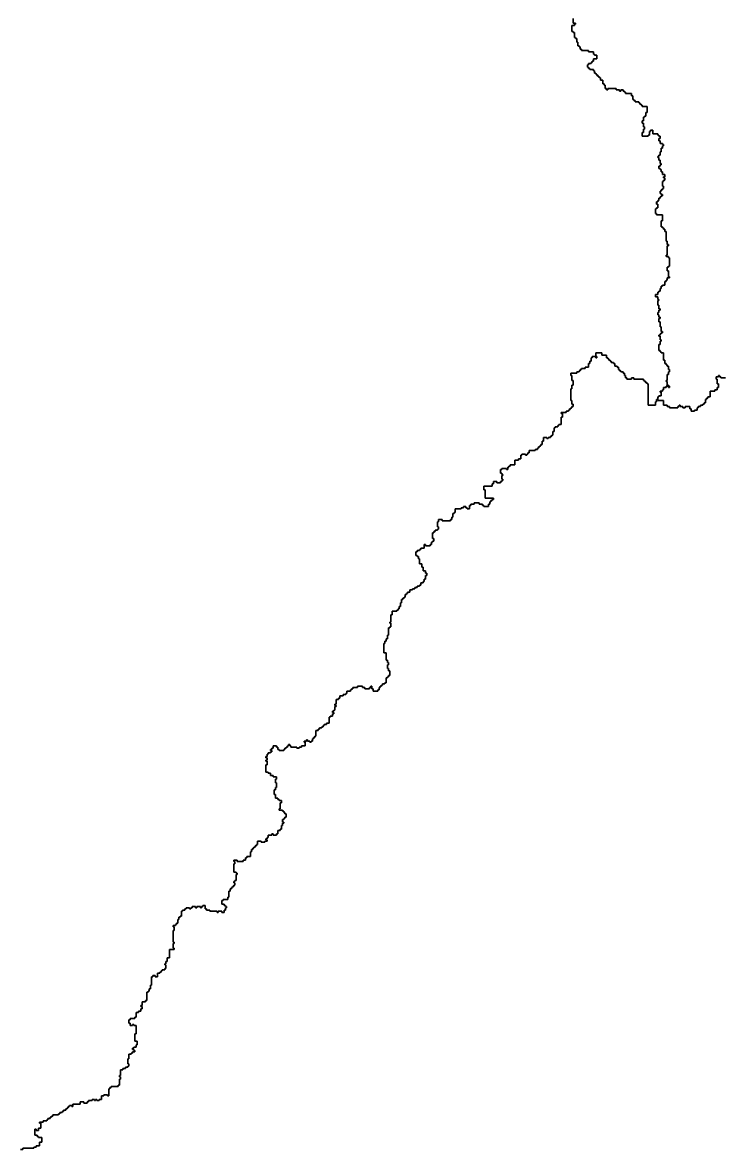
# Model space of a CAD drawing. Header units: inches. Extents: x -98695 to 376223, y 1122520 to 1501782.
# Drawn here: x 121479 to 139686, y 1245444 to 1274641 of the extents above; entities that cross this region are included whole.
import ezdxf

# ---------------------------------------------------------------- set-up
doc = ezdxf.new("R2010")
doc.units = ezdxf.units.IN
doc.header["$MEASUREMENT"] = 0
doc.layers.add('subs1', color=7, linetype='Continuous', true_color=0xc8dcf7)

msp = doc.modelspace()

# ---------------------------------------------------------------- linework, layer by layer
at = {"layer": 'subs1'}
msp.add_lwpolyline([(139690, 1265433), (139566, 1265433), (139566, 1265464), (139535, 1265464), (139535, 1265495), (139504, 1265495), (139504, 1265464), (139443, 1265464), (139443, 1265402), (139474, 1265402), (139474, 1265279), (139504, 1265279), (139504, 1265186), (139474, 1265186), (139474, 1265125), (139412, 1265125), (139412, 1265094), (139289, 1265094), (139289, 1264940), (139227, 1264940), (139227, 1264909), (139196, 1264909), (139196, 1264878), (139165, 1264878), (139165, 1264785), (139134, 1264785), (139134, 1264754), (139103, 1264754), (139103, 1264724), (139042, 1264724), (139042, 1264693), (138980, 1264693), (138980, 1264662), (138949, 1264662), (138949, 1264600), (138888, 1264600), (138888, 1264569), (138795, 1264569), (138795, 1264631), (138764, 1264631), (138764, 1264693), (138641, 1264693), (138641, 1264662), (138579, 1264662), (138579, 1264693), (138517, 1264693), (138517, 1264724), (138487, 1264724), (138487, 1264693), (138456, 1264693), (138456, 1264662), (138240, 1264662), (138240, 1264693), (138178, 1264693), (138178, 1264724), (138085, 1264724), (138085, 1264847), (137931, 1264847), (137931, 1264878), (137931, 1264940), (137962, 1264940), (137962, 1264970), (138024, 1264970), (138024, 1265063), (137993, 1265063), (137993, 1265094), (138055, 1265094), (138055, 1265125), (138085, 1265125), (138085, 1265186), (138147, 1265186), (138147, 1265217), (138209, 1265217), (138209, 1265186), (138240, 1265186), (138240, 1265217), (138209, 1265217), (138209, 1265248), (138178, 1265248), (138178, 1265341), (138147, 1265341), (138147, 1265371), (138178, 1265371), (138178, 1265526), (138209, 1265526), (138209, 1265587), (138240, 1265587), (138240, 1265649), (138209, 1265649), (138209, 1265742), (138178, 1265742), (138178, 1265772), (138147, 1265772), (138147, 1265803), (138116, 1265803), (138116, 1265896), (138085, 1265896), (138085, 1266081), (138024, 1266081), (138024, 1266112), (137993, 1266112), (137993, 1266143), (137962, 1266143), (137962, 1266297), (137993, 1266297), (137993, 1266389), (138024, 1266389), (138024, 1266420), (137993, 1266420), (137993, 1266513), (137962, 1266513), (137962, 1266544), (137993, 1266544), (137993, 1266574), (138024, 1266574), (138024, 1266605), (138055, 1266605), (138055, 1266636), (138024, 1266636), (138024, 1266759), (137993, 1266759), (137993, 1266883), (137962, 1266883), (137962, 1266975), (137993, 1266975), (137993, 1267006), (137962, 1267006), (137962, 1267068), (137931, 1267068), (137931, 1267130), (137962, 1267130), (137962, 1267191), (137993, 1267191), (137993, 1267222), (137962, 1267222), (137962, 1267315), (137931, 1267315), (137931, 1267438), (137962, 1267438), (137962, 1267469), (137931, 1267469), (137931, 1267531), (137870, 1267531), (137870, 1267592), (137931, 1267592), (137931, 1267654), (137962, 1267654), (137962, 1267685), (137993, 1267685), (137993, 1267747), (138024, 1267747), (138024, 1267808), (138055, 1267808), (138055, 1267839), (138116, 1267839), (138116, 1267932), (138147, 1267932), (138147, 1267962), (138178, 1267962), (138178, 1268024), (138240, 1268024), (138240, 1268055), (138209, 1268055), (138209, 1268209), (138178, 1268209), (138178, 1268302), (138209, 1268302), (138209, 1268333), (138240, 1268333), (138240, 1268549), (138209, 1268549), (138209, 1268579), (138147, 1268579), (138147, 1268610), (138178, 1268610), (138178, 1268857), (138209, 1268857), (138209, 1268888), (138178, 1268888), (138178, 1268980), (138147, 1268980), (138147, 1269227), (138116, 1269227), (138116, 1269289), (138085, 1269289), (138085, 1269320), (138055, 1269320), (138055, 1269351), (138024, 1269351), (138024, 1269505), (138055, 1269505), (138055, 1269659), (137900, 1269659), (137900, 1269690), (137870, 1269690), (137870, 1269813), (137900, 1269813), (137900, 1269844), (137931, 1269844), (137931, 1269937), (137900, 1269937), (137900, 1269998), (137931, 1269998), (137931, 1270029), (137962, 1270029), (137962, 1270091), (137993, 1270091), (137993, 1270122), (138024, 1270122), (138024, 1270153), (138055, 1270153), (138055, 1270183), (138024, 1270183), (138024, 1270214), (137993, 1270214), (137993, 1270276), (138024, 1270276), (138024, 1270307), (138055, 1270307), (138055, 1270338), (138085, 1270338), (138085, 1270399), (138055, 1270399), (138055, 1270523), (138085, 1270523), (138085, 1270554), (138116, 1270554), (138116, 1270615), (138085, 1270615), (138085, 1270646), (138116, 1270646), (138116, 1270708), (138055, 1270708), (138055, 1270770), (138024, 1270770), (138024, 1270831), (137993, 1270831), (137993, 1270862), (137962, 1270862), (137962, 1270924), (137993, 1270924), (137993, 1270955), (138024, 1270955), (138024, 1270985), (137993, 1270985), (137993, 1271078), (137962, 1271078), (137962, 1271140), (137931, 1271140), (137931, 1271171), (137962, 1271171), (137962, 1271201), (137993, 1271201), (137993, 1271294), (138024, 1271294), (138024, 1271386), (138055, 1271386), (138055, 1271448), (138085, 1271448), (138085, 1271479), (138055, 1271479), (138055, 1271510), (137993, 1271510), (137993, 1271572), (137962, 1271572), (137962, 1271633), (137993, 1271633), (137993, 1271695), (137962, 1271695), (137962, 1271726), (137931, 1271726), (137931, 1271757), (137808, 1271757), (137808, 1271849), (137746, 1271849), (137746, 1271818), (137715, 1271818), (137715, 1271726), (137684, 1271726), (137684, 1271695), (137530, 1271695), (137530, 1271788), (137561, 1271788), (137561, 1271880), (137592, 1271880), (137592, 1271942), (137561, 1271942), (137561, 1272034), (137530, 1272034), (137530, 1272096), (137561, 1272096), (137561, 1272189), (137592, 1272189), (137592, 1272219), (137623, 1272219), (137623, 1272312), (137654, 1272312), (137654, 1272466), (137530, 1272466), (137530, 1272497), (137499, 1272497), (137499, 1272528), (137469, 1272528), (137469, 1272559), (137438, 1272559), (137438, 1272590), (137345, 1272590), (137345, 1272620), (137314, 1272620), (137314, 1272651), (137283, 1272651), (137283, 1272744), (137253, 1272744), (137253, 1272805), (137098, 1272805), (137098, 1272836), (137068, 1272836), (137068, 1272867), (137037, 1272867), (137037, 1272898), (136975, 1272898), (136975, 1272867), (136944, 1272867), (136944, 1272898), (136852, 1272898), (136852, 1272929), (136636, 1272929), (136636, 1272898), (136605, 1272898), (136605, 1272929), (136574, 1272929), (136574, 1273021), (136543, 1273021), (136543, 1273052), (136512, 1273052), (136512, 1273145), (136451, 1273145), (136451, 1273206), (136420, 1273206), (136420, 1273237), (136389, 1273237), (136389, 1273268), (136358, 1273268), (136358, 1273299), (136327, 1273299), (136327, 1273330), (136296, 1273330), (136296, 1273392), (136266, 1273392), (136266, 1273422), (136173, 1273422), (136173, 1273453), (136142, 1273453), (136142, 1273484), (136111, 1273484), (136111, 1273546), (136142, 1273546), (136142, 1273577), (136204, 1273577), (136204, 1273607), (136235, 1273607), (136235, 1273638), (136266, 1273638), (136266, 1273700), (136358, 1273700), (136358, 1273793), (136296, 1273793), (136296, 1273823), (136266, 1273823), (136266, 1273885), (136142, 1273885), (136142, 1273916), (135957, 1273916), (135957, 1273947), (135926, 1273947), (135926, 1274008), (135895, 1274008), (135895, 1274039), (135865, 1274039), (135865, 1274132), (135834, 1274132), (135834, 1274224), (135803, 1274224), (135803, 1274255), (135772, 1274255), (135772, 1274379), (135741, 1274379), (135741, 1274409), (135710, 1274409), (135710, 1274564), (135772, 1274564), (135772, 1274595), (135803, 1274595), (135803, 1274625), (135741, 1274625), (135741, 1274749)], dxfattribs=at)
for points in [[(135741, 1274749, 0), (135741, 1274625, 0), (135803, 1274625, 0), (135803, 1274595, 0), (135772, 1274595, 0), (135772, 1274564, 0), (135710, 1274564, 0), (135710, 1274409, 0), (135741, 1274409, 0), (135741, 1274379, 0), (135772, 1274379, 0), (135772, 1274255, 0), (135803, 1274255, 0), (135803, 1274224, 0), (135834, 1274224, 0), (135834, 1274132, 0), (135865, 1274132, 0), (135865, 1274039, 0), (135895, 1274039, 0), (135895, 1274008, 0), (135926, 1274008, 0), (135926, 1273947, 0), (135957, 1273947, 0), (135957, 1273916, 0), (136142, 1273916, 0), (136142, 1273885, 0), (136266, 1273885, 0), (136266, 1273823, 0), (136296, 1273823, 0), (136296, 1273793, 0), (136358, 1273793, 0), (136358, 1273700, 0), (136266, 1273700, 0), (136266, 1273638, 0), (136235, 1273638, 0), (136235, 1273607, 0), (136204, 1273607, 0), (136204, 1273577, 0), (136142, 1273577, 0), (136142, 1273546, 0), (136111, 1273546, 0), (136111, 1273484, 0), (136142, 1273484, 0), (136142, 1273453, 0), (136173, 1273453, 0), (136173, 1273422, 0), (136266, 1273422, 0), (136266, 1273392, 0), (136296, 1273392, 0), (136296, 1273330, 0), (136327, 1273330, 0), (136327, 1273299, 0), (136358, 1273299, 0), (136358, 1273268, 0), (136389, 1273268, 0), (136389, 1273237, 0), (136420, 1273237, 0), (136420, 1273206, 0), (136451, 1273206, 0), (136451, 1273145, 0), (136512, 1273145, 0), (136512, 1273052, 0), (136543, 1273052, 0), (136543, 1273021, 0), (136574, 1273021, 0), (136574, 1272929, 0), (136605, 1272929, 0), (136605, 1272898, 0), (136636, 1272898, 0), (136636, 1272929, 0), (136852, 1272929, 0), (136852, 1272898, 0), (136944, 1272898, 0), (136944, 1272867, 0), (136975, 1272867, 0), (136975, 1272898, 0), (137037, 1272898, 0), (137037, 1272867, 0), (137068, 1272867, 0), (137068, 1272836, 0), (137098, 1272836, 0), (137098, 1272805, 0), (137253, 1272805, 0), (137253, 1272744, 0), (137283, 1272744, 0), (137283, 1272651, 0), (137314, 1272651, 0), (137314, 1272620, 0), (137345, 1272620, 0), (137345, 1272590, 0), (137438, 1272590, 0), (137438, 1272559, 0), (137469, 1272559, 0), (137469, 1272528, 0), (137499, 1272528, 0), (137499, 1272497, 0), (137530, 1272497, 0), (137530, 1272466, 0), (137654, 1272466, 0), (137654, 1272312, 0), (137623, 1272312, 0), (137623, 1272219, 0), (137592, 1272219, 0), (137592, 1272189, 0), (137561, 1272189, 0), (137561, 1272096, 0), (137530, 1272096, 0), (137530, 1272034, 0), (137561, 1272034, 0), (137561, 1271942, 0), (137592, 1271942, 0), (137592, 1271880, 0), (137561, 1271880, 0), (137561, 1271788, 0), (137530, 1271788, 0), (137530, 1271695, 0), (137684, 1271695, 0), (137684, 1271726, 0), (137715, 1271726, 0), (137715, 1271818, 0), (137746, 1271818, 0), (137746, 1271849, 0), (137808, 1271849, 0), (137808, 1271757, 0), (137931, 1271757, 0), (137931, 1271726, 0), (137962, 1271726, 0), (137962, 1271695, 0), (137993, 1271695, 0), (137993, 1271633, 0), (137962, 1271633, 0), (137962, 1271572, 0), (137993, 1271572, 0), (137993, 1271510, 0), (138055, 1271510, 0), (138055, 1271479, 0), (138085, 1271479, 0), (138085, 1271448, 0), (138055, 1271448, 0), (138055, 1271386, 0), (138024, 1271386, 0), (138024, 1271294, 0), (137993, 1271294, 0), (137993, 1271201, 0), (137962, 1271201, 0), (137962, 1271171, 0), (137931, 1271171, 0), (137931, 1271140, 0), (137962, 1271140, 0), (137962, 1271078, 0), (137993, 1271078, 0), (137993, 1270985, 0), (138024, 1270985, 0), (138024, 1270955, 0), (137993, 1270955, 0), (137993, 1270924, 0), (137962, 1270924, 0), (137962, 1270862, 0), (137993, 1270862, 0), (137993, 1270831, 0), (138024, 1270831, 0), (138024, 1270770, 0), (138055, 1270770, 0), (138055, 1270708, 0), (138116, 1270708, 0), (138116, 1270646, 0), (138085, 1270646, 0), (138085, 1270615, 0), (138116, 1270615, 0), (138116, 1270554, 0), (138085, 1270554, 0), (138085, 1270523, 0), (138055, 1270523, 0), (138055, 1270399, 0), (138085, 1270399, 0), (138085, 1270338, 0), (138055, 1270338, 0), (138055, 1270307, 0), (138024, 1270307, 0), (138024, 1270276, 0), (137993, 1270276, 0), (137993, 1270214, 0), (138024, 1270214, 0), (138024, 1270183, 0), (138055, 1270183, 0), (138055, 1270153, 0), (138024, 1270153, 0), (138024, 1270122, 0), (137993, 1270122, 0), (137993, 1270091, 0), (137962, 1270091, 0), (137962, 1270029, 0), (137931, 1270029, 0), (137931, 1269998, 0), (137900, 1269998, 0), (137900, 1269937, 0), (137931, 1269937, 0), (137931, 1269844, 0), (137900, 1269844, 0), (137900, 1269813, 0), (137870, 1269813, 0), (137870, 1269690, 0), (137900, 1269690, 0), (137900, 1269659, 0), (138055, 1269659, 0), (138055, 1269505, 0), (138024, 1269505, 0), (138024, 1269351, 0), (138055, 1269351, 0), (138055, 1269320, 0), (138085, 1269320, 0), (138085, 1269289, 0), (138116, 1269289, 0), (138116, 1269227, 0), (138147, 1269227, 0), (138147, 1268980, 0), (138178, 1268980, 0), (138178, 1268888, 0), (138209, 1268888, 0), (138209, 1268857, 0), (138178, 1268857, 0), (138178, 1268610, 0), (138147, 1268610, 0), (138147, 1268579, 0), (138209, 1268579, 0), (138209, 1268549, 0), (138240, 1268549, 0), (138240, 1268333, 0), (138209, 1268333, 0), (138209, 1268302, 0), (138178, 1268302, 0), (138178, 1268209, 0), (138209, 1268209, 0), (138209, 1268055, 0), (138240, 1268055, 0), (138240, 1268024, 0), (138178, 1268024, 0), (138178, 1267962, 0), (138147, 1267962, 0), (138147, 1267932, 0), (138116, 1267932, 0), (138116, 1267839, 0), (138055, 1267839, 0), (138055, 1267808, 0), (138024, 1267808, 0), (138024, 1267747, 0), (137993, 1267747, 0), (137993, 1267685, 0), (137962, 1267685, 0), (137962, 1267654, 0), (137931, 1267654, 0), (137931, 1267592, 0), (137870, 1267592, 0), (137870, 1267531, 0), (137931, 1267531, 0), (137931, 1267469, 0), (137962, 1267469, 0), (137962, 1267438, 0), (137931, 1267438, 0), (137931, 1267315, 0), (137962, 1267315, 0), (137962, 1267222, 0), (137993, 1267222, 0), (137993, 1267191, 0), (137962, 1267191, 0), (137962, 1267130, 0), (137931, 1267130, 0), (137931, 1267068, 0), (137962, 1267068, 0), (137962, 1267006, 0), (137993, 1267006, 0), (137993, 1266975, 0), (137962, 1266975, 0), (137962, 1266883, 0), (137993, 1266883, 0), (137993, 1266759, 0), (138024, 1266759, 0), (138024, 1266636, 0), (138055, 1266636, 0), (138055, 1266605, 0), (138024, 1266605, 0), (138024, 1266574, 0), (137993, 1266574, 0), (137993, 1266544, 0), (137962, 1266544, 0), (137962, 1266513, 0), (137993, 1266513, 0), (137993, 1266420, 0), (138024, 1266420, 0), (138024, 1266389, 0), (137993, 1266389, 0), (137993, 1266297, 0), (137962, 1266297, 0), (137962, 1266143, 0), (137993, 1266143, 0), (137993, 1266112, 0), (138024, 1266112, 0), (138024, 1266081, 0), (138085, 1266081, 0), (138085, 1265896, 0), (138116, 1265896, 0), (138116, 1265803, 0), (138147, 1265803, 0), (138147, 1265772, 0), (138178, 1265772, 0), (138178, 1265742, 0), (138209, 1265742, 0), (138209, 1265649, 0), (138240, 1265649, 0), (138240, 1265587, 0), (138209, 1265587, 0), (138209, 1265526, 0), (138178, 1265526, 0), (138178, 1265371, 0), (138147, 1265371, 0), (138147, 1265341, 0), (138178, 1265341, 0), (138178, 1265248, 0), (138209, 1265248, 0), (138209, 1265217, 0), (138147, 1265217, 0), (138147, 1265186, 0), (138085, 1265186, 0), (138085, 1265125, 0), (138055, 1265125, 0), (138055, 1265094, 0), (137993, 1265094, 0), (137993, 1265063, 0), (138024, 1265063, 0), (138024, 1264970, 0), (137962, 1264970, 0), (137962, 1264940, 0), (137931, 1264940, 0), (137931, 1264878, 0), (137900, 1264878, 0), (137900, 1264816, 0), (137870, 1264816, 0), (137870, 1264724, 0), (137684, 1264724, 0), (137684, 1265279, 0), (137654, 1265279, 0), (137654, 1265310, 0), (137623, 1265310, 0), (137623, 1265341, 0), (137592, 1265341, 0), (137592, 1265371, 0), (137561, 1265371, 0), (137561, 1265402, 0), (137314, 1265402, 0), (137314, 1265433, 0), (137253, 1265433, 0), (137253, 1265402, 0), (137129, 1265402, 0), (137129, 1265433, 0), (137098, 1265433, 0), (137098, 1265495, 0), (137068, 1265495, 0), (137068, 1265556, 0), (137037, 1265556, 0), (137037, 1265587, 0), (136975, 1265587, 0), (136975, 1265618, 0), (136944, 1265618, 0), (136944, 1265649, 0), (136913, 1265649, 0), (136913, 1265711, 0), (136882, 1265711, 0), (136882, 1265742, 0), (136821, 1265742, 0), (136821, 1265803, 0), (136790, 1265803, 0), (136790, 1265834, 0), (136728, 1265834, 0), (136728, 1265865, 0), (136697, 1265865, 0), (136697, 1265896, 0), (136667, 1265896, 0), (136667, 1265927, 0), (136636, 1265927, 0), (136636, 1265957, 0), (136605, 1265957, 0), (136605, 1266019, 0), (136481, 1266019, 0), (136481, 1266081, 0), (136327, 1266081, 0), (136327, 1265988, 0), (136235, 1265988, 0), (136235, 1265957, 0), (136204, 1265957, 0), (136204, 1265865, 0), (136173, 1265865, 0), (136173, 1265803, 0), (136142, 1265803, 0), (136142, 1265711, 0), (136050, 1265711, 0), (136050, 1265680, 0), (135957, 1265680, 0), (135957, 1265649, 0), (135926, 1265649, 0), (135926, 1265618, 0), (135895, 1265618, 0), (135895, 1265587, 0), (135834, 1265587, 0), (135834, 1265556, 0), (135679, 1265556, 0), (135679, 1265495, 0), (135710, 1265495, 0), (135710, 1265371, 0), (135741, 1265371, 0), (135741, 1265248, 0), (135710, 1265248, 0), (135710, 1265155, 0), (135679, 1265155, 0), (135679, 1264847, 0), (135710, 1264847, 0), (135710, 1264754, 0), (135741, 1264754, 0), (135741, 1264693, 0), (135710, 1264693, 0), (135710, 1264662, 0), (135679, 1264662, 0), (135679, 1264631, 0), (135649, 1264631, 0), (135649, 1264600, 0), (135618, 1264600, 0), (135618, 1264569, 0), (135556, 1264569, 0), (135556, 1264538, 0), (135433, 1264538, 0), (135433, 1264508, 0), (135464, 1264508, 0), (135464, 1264415, 0), (135433, 1264415, 0), (135433, 1264230, 0), (135371, 1264230, 0), (135371, 1264199, 0), (135340, 1264199, 0), (135340, 1264168, 0), (135278, 1264168, 0), (135278, 1264137, 0), (135248, 1264137, 0), (135248, 1264045, 0), (135217, 1264045, 0), (135217, 1263952, 0), (135186, 1263952, 0), (135186, 1263922, 0), (135155, 1263922, 0), (135155, 1263891, 0), (135093, 1263891, 0), (135093, 1263860, 0), (135063, 1263860, 0), (135063, 1263891, 0), (134970, 1263891, 0), (134970, 1263798, 0), (134939, 1263798, 0), (134939, 1263706, 0), (134908, 1263706, 0), (134908, 1263675, 0), (134877, 1263675, 0), (134877, 1263644, 0), (134847, 1263644, 0), (134847, 1263613, 0), (134816, 1263613, 0), (134816, 1263582, 0), (134754, 1263582, 0), (134754, 1263551, 0), (134600, 1263551, 0), (134600, 1263490, 0), (134569, 1263490, 0), (134569, 1263459, 0), (134538, 1263459, 0), (134538, 1263428, 0), (134507, 1263428, 0), (134507, 1263459, 0), (134415, 1263459, 0), (134415, 1263428, 0), (134384, 1263428, 0), (134384, 1263335, 0), (134322, 1263335, 0), (134322, 1263305, 0), (134230, 1263305, 0), (134230, 1263181, 0), (134106, 1263181, 0), (134106, 1263150, 0), (134075, 1263150, 0), (134075, 1263120, 0), (134045, 1263120, 0), (134045, 1263058, 0), (134014, 1263058, 0), (134014, 1263089, 0), (133890, 1263089, 0), (133890, 1263058, 0), (133859, 1263058, 0), (133859, 1262965, 0), (133890, 1262965, 0), (133890, 1262934, 0), (133921, 1262934, 0), (133921, 1262904, 0), (133890, 1262904, 0), (133890, 1262811, 0), (133921, 1262811, 0), (133921, 1262780, 0), (133890, 1262780, 0), (133890, 1262749, 0), (133859, 1262749, 0), (133859, 1262719, 0), (133767, 1262719, 0), (133767, 1262749, 0), (133674, 1262749, 0), (133674, 1262688, 0), (133644, 1262688, 0), (133644, 1262626, 0), (133428, 1262626, 0), (133428, 1262533, 0), (133458, 1262533, 0), (133458, 1262318, 0), (133674, 1262318, 0), (133674, 1262287, 0), (133644, 1262287, 0), (133644, 1262256, 0), (133613, 1262256, 0), (133613, 1262225, 0), (133582, 1262225, 0), (133582, 1262163, 0), (133551, 1262163, 0), (133551, 1262102, 0), (133428, 1262102, 0), (133428, 1262132, 0), (133397, 1262132, 0), (133397, 1262163, 0), (133304, 1262163, 0), (133304, 1262194, 0), (133181, 1262194, 0), (133181, 1262163, 0), (133088, 1262163, 0), (133088, 1262132, 0), (133057, 1262132, 0), (133057, 1262040, 0), (132996, 1262040, 0), (132996, 1262071, 0), (132965, 1262071, 0), (132965, 1262102, 0), (132903, 1262102, 0), (132903, 1262071, 0), (132842, 1262071, 0), (132842, 1262040, 0), (132687, 1262040, 0), (132687, 1261947, 0), (132656, 1261947, 0), (132656, 1261917, 0), (132626, 1261917, 0), (132626, 1261824, 0), (132595, 1261824, 0), (132595, 1261762, 0), (132564, 1261762, 0), (132564, 1261731, 0), (132348, 1261731, 0), (132348, 1261762, 0), (132255, 1261762, 0), (132255, 1261701, 0), (132225, 1261701, 0), (132225, 1261577, 0), (132255, 1261577, 0), (132255, 1261516, 0), (132225, 1261516, 0), (132225, 1261485, 0), (132163, 1261485, 0), (132163, 1261454, 0), (132132, 1261454, 0), (132132, 1261423, 0), (132101, 1261423, 0), (132101, 1261269, 0), (132132, 1261269, 0), (132132, 1261207, 0), (132101, 1261207, 0), (132101, 1261176, 0), (132070, 1261176, 0), (132070, 1261114, 0), (132040, 1261114, 0), (132040, 1261084, 0), (131916, 1261084, 0), (131916, 1261114, 0), (131885, 1261114, 0), (131885, 1261022, 0), (131793, 1261022, 0), (131793, 1260991, 0), (131762, 1260991, 0), (131762, 1260960, 0), (131700, 1260960, 0), (131700, 1260929, 0), (131669, 1260929, 0), (131669, 1260837, 0), (131700, 1260837, 0), (131700, 1260806, 0), (131731, 1260806, 0), (131731, 1260744, 0), (131762, 1260744, 0), (131762, 1260621, 0), (131824, 1260621, 0), (131824, 1260528, 0), (131854, 1260528, 0), (131854, 1260436, 0), (131916, 1260436, 0), (131916, 1260374, 0), (131947, 1260374, 0), (131947, 1260312, 0), (131916, 1260312, 0), (131916, 1260220, 0), (131885, 1260220, 0), (131885, 1260158, 0), (131854, 1260158, 0), (131854, 1260127, 0), (131793, 1260127, 0), (131793, 1260066, 0), (131762, 1260066, 0), (131762, 1260035, 0), (131700, 1260035, 0), (131700, 1260004, 0), (131639, 1260004, 0), (131639, 1259973, 0), (131577, 1259973, 0), (131577, 1259942, 0), (131515, 1259942, 0), (131515, 1259881, 0), (131453, 1259881, 0), (131453, 1259850, 0), (131423, 1259850, 0), (131423, 1259819, 0), (131392, 1259819, 0), (131392, 1259757, 0), (131361, 1259757, 0), (131361, 1259726, 0), (131330, 1259726, 0), (131330, 1259696, 0), (131299, 1259696, 0), (131299, 1259603, 0), (131268, 1259603, 0), (131268, 1259510, 0), (131237, 1259510, 0), (131237, 1259449, 0), (131207, 1259449, 0), (131207, 1259418, 0), (131176, 1259418, 0), (131176, 1259387, 0), (131052, 1259387, 0), (131052, 1259295, 0), (131022, 1259295, 0), (131022, 1259109, 0), (130991, 1259109, 0), (130991, 1259079, 0), (131022, 1259079, 0), (131022, 1258986, 0), (130991, 1258986, 0), (130991, 1258955, 0), (130960, 1258955, 0), (130960, 1258770, 0), (130929, 1258770, 0), (130929, 1258678, 0), (130898, 1258678, 0), (130898, 1258616, 0), (130867, 1258616, 0), (130867, 1258554, 0), (130836, 1258554, 0), (130836, 1258307, 0), (130898, 1258307, 0), (130898, 1258122, 0), (130929, 1258122, 0), (130929, 1258061, 0), (130960, 1258061, 0), (130960, 1257999, 0), (130929, 1257999, 0), (130929, 1257906, 0), (130960, 1257906, 0), (130960, 1257845, 0), (130991, 1257845, 0), (130991, 1257721, 0), (130960, 1257721, 0), (130960, 1257690, 0), (130929, 1257690, 0), (130929, 1257660, 0), (130898, 1257660, 0), (130898, 1257536, 0), (130867, 1257536, 0), (130867, 1257505, 0), (130806, 1257505, 0), (130806, 1257475, 0), (130775, 1257475, 0), (130775, 1257444, 0), (130744, 1257444, 0), (130744, 1257413, 0), (130713, 1257413, 0), (130713, 1257351, 0), (130682, 1257351, 0), (130682, 1257320, 0), (130559, 1257320, 0), (130559, 1257382, 0), (130528, 1257382, 0), (130528, 1257444, 0), (130497, 1257444, 0), (130497, 1257413, 0), (130466, 1257413, 0), (130466, 1257382, 0), (130343, 1257382, 0), (130343, 1257413, 0), (130281, 1257413, 0), (130281, 1257444, 0), (130158, 1257444, 0), (130158, 1257413, 0), (130034, 1257413, 0), (130034, 1257382, 0), (130004, 1257382, 0), (130004, 1257351, 0), (129973, 1257351, 0), (129973, 1257320, 0), (129880, 1257320, 0), (129880, 1257259, 0), (129849, 1257259, 0), (129849, 1257228, 0), (129788, 1257228, 0), (129788, 1257197, 0), (129695, 1257197, 0), (129695, 1257135, 0), (129664, 1257135, 0), (129664, 1257104, 0), (129603, 1257104, 0), (129603, 1256981, 0), (129572, 1256981, 0), (129572, 1256950, 0), (129603, 1256950, 0), (129603, 1256919, 0), (129572, 1256919, 0), (129572, 1256827, 0), (129541, 1256827, 0), (129541, 1256796, 0), (129510, 1256796, 0), (129510, 1256765, 0), (129541, 1256765, 0), (129541, 1256734, 0), (129510, 1256734, 0), (129510, 1256673, 0), (129448, 1256673, 0), (129448, 1256642, 0), (129418, 1256642, 0), (129418, 1256487, 0), (129356, 1256487, 0), (129356, 1256457, 0), (129294, 1256457, 0), (129294, 1256426, 0), (129263, 1256426, 0), (129263, 1256395, 0), (129232, 1256395, 0), (129232, 1256364, 0), (129171, 1256364, 0), (129171, 1256333, 0), (129140, 1256333, 0), (129140, 1256302, 0), (129078, 1256302, 0), (129078, 1256148, 0), (129047, 1256148, 0), (129047, 1256117, 0), (129017, 1256117, 0), (129017, 1256086, 0), (128986, 1256086, 0), (128986, 1256025, 0), (128955, 1256025, 0), (128955, 1255994, 0), (128924, 1255994, 0), (128924, 1256025, 0), (128862, 1256025, 0), (128862, 1256056, 0), (128831, 1256056, 0), (128831, 1256025, 0), (128770, 1256025, 0), (128770, 1255994, 0), (128801, 1255994, 0), (128801, 1255901, 0), (128708, 1255901, 0), (128708, 1255871, 0), (128646, 1255871, 0), (128646, 1255840, 0), (128585, 1255840, 0), (128585, 1255871, 0), (128430, 1255871, 0), (128430, 1255901, 0), (128400, 1255901, 0), (128400, 1255932, 0), (128369, 1255932, 0), (128369, 1255901, 0), (128338, 1255901, 0), (128338, 1255871, 0), (128307, 1255871, 0), (128307, 1255840, 0), (128276, 1255840, 0), (128276, 1255809, 0), (128245, 1255809, 0), (128245, 1255778, 0), (128122, 1255778, 0), (128122, 1255809, 0), (128091, 1255809, 0), (128091, 1255871, 0), (128060, 1255871, 0), (128060, 1255901, 0), (127968, 1255901, 0), (127968, 1255840, 0), (127937, 1255840, 0), (127937, 1255809, 0), (127906, 1255809, 0), (127906, 1255778, 0), (127937, 1255778, 0), (127937, 1255747, 0), (127906, 1255747, 0), (127906, 1255716, 0), (127844, 1255716, 0), (127844, 1255685, 0), (127813, 1255685, 0), (127813, 1255624, 0), (127783, 1255624, 0), (127783, 1255593, 0), (127813, 1255593, 0), (127813, 1255531, 0), (127783, 1255531, 0), (127783, 1255500, 0), (127813, 1255500, 0), (127813, 1255408, 0), (127783, 1255408, 0), (127783, 1255223, 0), (127844, 1255223, 0), (127844, 1255192, 0), (127906, 1255192, 0), (127906, 1255130, 0), (127968, 1255130, 0), (127968, 1255099, 0), (128060, 1255099, 0), (128060, 1255038, 0), (128029, 1255038, 0), (128029, 1254945, 0), (128060, 1254945, 0), (128060, 1254822, 0), (128029, 1254822, 0), (128029, 1254760, 0), (127999, 1254760, 0), (127999, 1254637, 0), (128029, 1254637, 0), (128029, 1254544, 0), (128091, 1254544, 0), (128091, 1254513, 0), (128122, 1254513, 0), (128122, 1254482, 0), (128184, 1254482, 0), (128184, 1254421, 0), (128153, 1254421, 0), (128153, 1254266, 0), (128122, 1254266, 0), (128122, 1254236, 0), (128215, 1254236, 0), (128215, 1254205, 0), (128245, 1254205, 0), (128245, 1254174, 0), (128276, 1254174, 0), (128276, 1254143, 0), (128307, 1254143, 0), (128307, 1254051, 0), (128276, 1254051, 0), (128276, 1254020, 0), (128245, 1254020, 0), (128245, 1253989, 0), (128215, 1253989, 0), (128215, 1253927, 0), (128245, 1253927, 0), (128245, 1253896, 0), (128215, 1253896, 0), (128215, 1253835, 0), (128184, 1253835, 0), (128184, 1253742, 0), (128153, 1253742, 0), (128153, 1253711, 0), (128091, 1253711, 0), (128091, 1253619, 0), (128060, 1253619, 0), (128060, 1253588, 0), (127968, 1253588, 0), (127968, 1253619, 0), (127937, 1253619, 0), (127937, 1253588, 0), (127844, 1253588, 0), (127844, 1253526, 0), (127813, 1253526, 0), (127813, 1253495, 0), (127783, 1253495, 0), (127783, 1253464, 0), (127813, 1253464, 0), (127813, 1253434, 0), (127752, 1253434, 0), (127752, 1253403, 0), (127659, 1253403, 0), (127659, 1253434, 0), (127567, 1253434, 0), (127567, 1253341, 0), (127536, 1253341, 0), (127536, 1253310, 0), (127505, 1253310, 0), (127505, 1253279, 0), (127474, 1253279, 0), (127474, 1253249, 0), (127443, 1253249, 0), (127443, 1253218, 0), (127412, 1253218, 0), (127412, 1253156, 0), (127382, 1253156, 0), (127382, 1253033, 0), (127289, 1253033, 0), (127289, 1253002, 0), (127258, 1253002, 0), (127258, 1252940, 0), (127197, 1252940, 0), (127197, 1252909, 0), (127042, 1252909, 0), (127042, 1252940, 0), (126950, 1252940, 0), (126950, 1252909, 0), (126981, 1252909, 0), (126981, 1252848, 0), (126950, 1252848, 0), (126950, 1252632, 0), (127011, 1252632, 0), (127011, 1252601, 0), (127042, 1252601, 0), (127042, 1252570, 0), (127011, 1252570, 0), (127011, 1252416, 0), (126981, 1252416, 0), (126981, 1252385, 0), (126950, 1252385, 0), (126950, 1252354, 0), (126981, 1252354, 0), (126981, 1252292, 0), (126950, 1252292, 0), (126950, 1252261, 0), (126919, 1252261, 0), (126919, 1252231, 0), (126888, 1252231, 0), (126888, 1252200, 0), (126857, 1252200, 0), (126857, 1252138, 0), (126826, 1252138, 0), (126826, 1251984, 0), (126796, 1251984, 0), (126796, 1251922, 0), (126672, 1251922, 0), (126672, 1251891, 0), (126641, 1251891, 0), (126641, 1251799, 0), (126703, 1251799, 0), (126703, 1251768, 0), (126734, 1251768, 0), (126734, 1251737, 0), (126765, 1251737, 0), (126765, 1251706, 0), (126734, 1251706, 0), (126734, 1251645, 0), (126703, 1251645, 0), (126703, 1251583, 0), (126641, 1251583, 0), (126641, 1251614, 0), (126549, 1251614, 0), (126549, 1251583, 0), (126518, 1251583, 0), (126518, 1251614, 0), (126333, 1251614, 0), (126333, 1251645, 0), (126240, 1251645, 0), (126240, 1251675, 0), (126209, 1251675, 0), (126209, 1251768, 0), (126148, 1251768, 0), (126148, 1251737, 0), (126117, 1251737, 0), (126117, 1251706, 0), (126086, 1251706, 0), (126086, 1251737, 0), (125994, 1251737, 0), (125994, 1251706, 0), (125963, 1251706, 0), (125963, 1251737, 0), (125870, 1251737, 0), (125870, 1251706, 0), (125839, 1251706, 0), (125839, 1251675, 0), (125808, 1251675, 0), (125808, 1251706, 0), (125716, 1251706, 0), (125716, 1251675, 0), (125685, 1251675, 0), (125685, 1251645, 0), (125623, 1251645, 0), (125623, 1251614, 0), (125593, 1251614, 0), (125593, 1251490, 0), (125562, 1251490, 0), (125562, 1251459, 0), (125531, 1251459, 0), (125531, 1251398, 0), (125500, 1251398, 0), (125500, 1251305, 0), (125469, 1251305, 0), (125469, 1251274, 0), (125438, 1251274, 0), (125438, 1251244, 0), (125377, 1251244, 0), (125377, 1251213, 0), (125407, 1251213, 0), (125407, 1251120, 0), (125377, 1251120, 0), (125377, 1250812, 0), (125407, 1250812, 0), (125407, 1250781, 0), (125377, 1250781, 0), (125377, 1250657, 0), (125407, 1250657, 0), (125407, 1250627, 0), (125284, 1250627, 0), (125284, 1250411, 0), (125222, 1250411, 0), (125222, 1250318, 0), (125192, 1250318, 0), (125192, 1250256, 0), (125161, 1250256, 0), (125161, 1250226, 0), (125192, 1250226, 0), (125192, 1250133, 0), (125161, 1250133, 0), (125161, 1250102, 0), (125099, 1250102, 0), (125099, 1250071, 0), (125068, 1250071, 0), (125068, 1250040, 0), (125037, 1250040, 0), (125037, 1250010, 0), (124976, 1250010, 0), (124976, 1249917, 0), (124914, 1249917, 0), (124914, 1249948, 0), (124852, 1249948, 0), (124852, 1249917, 0), (124821, 1249917, 0), (124821, 1249701, 0), (124791, 1249701, 0), (124791, 1249609, 0), (124760, 1249609, 0), (124760, 1249547, 0), (124729, 1249547, 0), (124729, 1249516, 0), (124698, 1249516, 0), (124698, 1249300, 0), (124667, 1249300, 0), (124667, 1249269, 0), (124575, 1249269, 0), (124575, 1249177, 0), (124544, 1249177, 0), (124544, 1249146, 0), (124575, 1249146, 0), (124575, 1249084, 0), (124544, 1249084, 0), (124544, 1249023, 0), (124482, 1249023, 0), (124482, 1248992, 0), (124420, 1248992, 0), (124420, 1248868, 0), (124390, 1248868, 0), (124390, 1248837, 0), (124266, 1248837, 0), (124266, 1248807, 0), (124235, 1248807, 0), (124235, 1248714, 0), (124266, 1248714, 0), (124266, 1248652, 0), (124328, 1248652, 0), (124328, 1248683, 0), (124359, 1248683, 0), (124359, 1248652, 0), (124420, 1248652, 0), (124420, 1248436, 0), (124390, 1248436, 0), (124390, 1248251, 0), (124451, 1248251, 0), (124451, 1248159, 0), (124420, 1248159, 0), (124420, 1248097, 0), (124359, 1248097, 0), (124359, 1248066, 0), (124328, 1248066, 0), (124328, 1248035, 0), (124359, 1248035, 0), (124359, 1248005, 0), (124390, 1248005, 0), (124390, 1247974, 0), (124328, 1247974, 0), (124328, 1247943, 0), (124297, 1247943, 0), (124297, 1247912, 0), (124235, 1247912, 0), (124235, 1247789, 0), (124204, 1247789, 0), (124204, 1247665, 0), (124235, 1247665, 0), (124235, 1247604, 0), (124204, 1247604, 0), (124204, 1247573, 0), (124143, 1247573, 0), (124143, 1247542, 0), (124081, 1247542, 0), (124081, 1247511, 0), (124019, 1247511, 0), (124019, 1247357, 0), (123988, 1247357, 0), (123988, 1247326, 0), (124019, 1247326, 0), (124019, 1247264, 0), (123988, 1247264, 0), (123988, 1247110, 0), (123958, 1247110, 0), (123958, 1247079, 0), (123773, 1247079, 0), (123773, 1247048, 0), (123742, 1247048, 0), (123742, 1247017, 0), (123711, 1247017, 0), (123711, 1246832, 0), (123680, 1246832, 0), (123680, 1246863, 0), (123587, 1246863, 0), (123587, 1246832, 0), (123526, 1246832, 0), (123526, 1246740, 0), (123464, 1246740, 0), (123464, 1246709, 0), (123402, 1246709, 0), (123402, 1246740, 0), (123372, 1246740, 0), (123372, 1246709, 0), (123341, 1246709, 0), (123341, 1246740, 0), (123279, 1246740, 0), (123279, 1246709, 0), (123186, 1246709, 0), (123186, 1246678, 0), (123156, 1246678, 0), (123156, 1246647, 0), (123063, 1246647, 0), (123063, 1246678, 0), (122971, 1246678, 0), (122971, 1246616, 0), (122785, 1246616, 0), (122785, 1246555, 0), (122755, 1246555, 0), (122755, 1246586, 0), (122693, 1246586, 0), (122693, 1246555, 0), (122662, 1246555, 0), (122662, 1246524, 0), (122631, 1246524, 0), (122631, 1246493, 0), (122600, 1246493, 0), (122600, 1246462, 0), (122539, 1246462, 0), (122539, 1246431, 0), (122508, 1246431, 0), (122508, 1246401, 0), (122446, 1246401, 0), (122446, 1246370, 0), (122415, 1246370, 0), (122415, 1246339, 0), (122261, 1246339, 0), (122261, 1246308, 0), (122230, 1246308, 0), (122230, 1246277, 0), (122199, 1246277, 0), (122199, 1246246, 0), (122138, 1246246, 0), (122138, 1246215, 0), (122107, 1246215, 0), (122107, 1246185, 0), (122014, 1246185, 0), (122014, 1246154, 0), (121922, 1246154, 0), (121922, 1246123, 0), (121953, 1246123, 0), (121953, 1246000, 0), (121891, 1246000, 0), (121891, 1245938, 0), (121829, 1245938, 0), (121829, 1245969, 0), (121798, 1245969, 0), (121798, 1245814, 0), (121860, 1245814, 0), (121860, 1245784, 0), (121891, 1245784, 0), (121891, 1245753, 0), (121983, 1245753, 0), (121983, 1245629, 0), (121922, 1245629, 0), (121922, 1245537, 0), (121829, 1245537, 0), (121829, 1245506, 0), (121768, 1245506, 0), (121768, 1245475, 0), (121490, 1245475, 0), (121490, 1245444, 0), (121428, 1245444, 0)], [(121428, 1245444, 0), (121490, 1245444, 0), (121490, 1245475, 0), (121768, 1245475, 0), (121768, 1245506, 0), (121829, 1245506, 0), (121829, 1245537, 0), (121922, 1245537, 0), (121922, 1245629, 0), (121983, 1245629, 0), (121983, 1245753, 0), (121891, 1245753, 0), (121891, 1245784, 0), (121860, 1245784, 0), (121860, 1245814, 0), (121798, 1245814, 0), (121798, 1245969, 0), (121829, 1245969, 0), (121829, 1245938, 0), (121891, 1245938, 0), (121891, 1246000, 0), (121953, 1246000, 0), (121953, 1246123, 0), (121922, 1246123, 0), (121922, 1246154, 0), (122014, 1246154, 0), (122014, 1246185, 0), (122107, 1246185, 0), (122107, 1246215, 0), (122138, 1246215, 0), (122138, 1246246, 0), (122199, 1246246, 0), (122199, 1246277, 0), (122230, 1246277, 0), (122230, 1246308, 0), (122261, 1246308, 0), (122261, 1246339, 0), (122415, 1246339, 0), (122415, 1246370, 0), (122446, 1246370, 0), (122446, 1246401, 0), (122508, 1246401, 0), (122508, 1246431, 0), (122539, 1246431, 0), (122539, 1246462, 0), (122600, 1246462, 0), (122600, 1246493, 0), (122631, 1246493, 0), (122631, 1246524, 0), (122662, 1246524, 0), (122662, 1246555, 0), (122693, 1246555, 0), (122693, 1246586, 0), (122755, 1246586, 0), (122755, 1246555, 0), (122785, 1246555, 0), (122785, 1246616, 0), (122971, 1246616, 0), (122971, 1246678, 0), (123063, 1246678, 0), (123063, 1246647, 0), (123156, 1246647, 0), (123156, 1246678, 0), (123186, 1246678, 0), (123186, 1246709, 0), (123279, 1246709, 0), (123279, 1246740, 0), (123341, 1246740, 0), (123341, 1246709, 0), (123372, 1246709, 0), (123372, 1246740, 0), (123402, 1246740, 0), (123402, 1246709, 0), (123464, 1246709, 0), (123464, 1246740, 0), (123526, 1246740, 0), (123526, 1246832, 0), (123587, 1246832, 0), (123587, 1246863, 0), (123680, 1246863, 0), (123680, 1246832, 0), (123711, 1246832, 0), (123711, 1247017, 0), (123742, 1247017, 0), (123742, 1247048, 0), (123773, 1247048, 0), (123773, 1247079, 0), (123958, 1247079, 0), (123958, 1247110, 0), (123988, 1247110, 0), (123988, 1247264, 0), (124019, 1247264, 0), (124019, 1247326, 0), (123988, 1247326, 0), (123988, 1247357, 0), (124019, 1247357, 0), (124019, 1247511, 0), (124081, 1247511, 0), (124081, 1247542, 0), (124143, 1247542, 0), (124143, 1247573, 0), (124204, 1247573, 0), (124204, 1247604, 0), (124235, 1247604, 0), (124235, 1247665, 0), (124204, 1247665, 0), (124204, 1247789, 0), (124235, 1247789, 0), (124235, 1247912, 0), (124297, 1247912, 0), (124297, 1247943, 0), (124328, 1247943, 0), (124328, 1247974, 0), (124390, 1247974, 0), (124390, 1248005, 0), (124359, 1248005, 0), (124359, 1248035, 0), (124328, 1248035, 0), (124328, 1248066, 0), (124359, 1248066, 0), (124359, 1248097, 0), (124420, 1248097, 0), (124420, 1248159, 0), (124451, 1248159, 0), (124451, 1248251, 0), (124390, 1248251, 0), (124390, 1248436, 0), (124420, 1248436, 0), (124420, 1248652, 0), (124359, 1248652, 0), (124359, 1248683, 0), (124328, 1248683, 0), (124328, 1248652, 0), (124266, 1248652, 0), (124266, 1248714, 0), (124235, 1248714, 0), (124235, 1248807, 0), (124266, 1248807, 0), (124266, 1248837, 0), (124390, 1248837, 0), (124390, 1248868, 0), (124420, 1248868, 0), (124420, 1248992, 0), (124482, 1248992, 0), (124482, 1249023, 0), (124544, 1249023, 0), (124544, 1249084, 0), (124575, 1249084, 0), (124575, 1249146, 0), (124544, 1249146, 0), (124544, 1249177, 0), (124575, 1249177, 0), (124575, 1249269, 0), (124667, 1249269, 0), (124667, 1249300, 0), (124698, 1249300, 0), (124698, 1249516, 0), (124729, 1249516, 0), (124729, 1249547, 0), (124760, 1249547, 0), (124760, 1249609, 0), (124791, 1249609, 0), (124791, 1249701, 0), (124821, 1249701, 0), (124821, 1249917, 0), (124852, 1249917, 0), (124852, 1249948, 0), (124914, 1249948, 0), (124914, 1249917, 0), (124976, 1249917, 0), (124976, 1250010, 0), (125037, 1250010, 0), (125037, 1250040, 0), (125068, 1250040, 0), (125068, 1250071, 0), (125099, 1250071, 0), (125099, 1250102, 0), (125161, 1250102, 0), (125161, 1250133, 0), (125192, 1250133, 0), (125192, 1250226, 0), (125161, 1250226, 0), (125161, 1250256, 0), (125192, 1250256, 0), (125192, 1250318, 0), (125222, 1250318, 0), (125222, 1250411, 0), (125284, 1250411, 0), (125284, 1250627, 0), (125407, 1250627, 0), (125407, 1250657, 0), (125377, 1250657, 0), (125377, 1250781, 0), (125407, 1250781, 0), (125407, 1250812, 0), (125377, 1250812, 0), (125377, 1251120, 0), (125407, 1251120, 0), (125407, 1251213, 0), (125377, 1251213, 0), (125377, 1251244, 0), (125438, 1251244, 0), (125438, 1251274, 0), (125469, 1251274, 0), (125469, 1251305, 0), (125500, 1251305, 0), (125500, 1251398, 0), (125531, 1251398, 0), (125531, 1251459, 0), (125562, 1251459, 0), (125562, 1251490, 0), (125593, 1251490, 0), (125593, 1251614, 0), (125623, 1251614, 0), (125623, 1251645, 0), (125685, 1251645, 0), (125685, 1251675, 0), (125716, 1251675, 0), (125716, 1251706, 0), (125808, 1251706, 0), (125808, 1251675, 0), (125839, 1251675, 0), (125839, 1251706, 0), (125870, 1251706, 0), (125870, 1251737, 0), (125963, 1251737, 0), (125963, 1251706, 0), (125994, 1251706, 0), (125994, 1251737, 0), (126086, 1251737, 0), (126086, 1251706, 0), (126117, 1251706, 0), (126117, 1251737, 0), (126148, 1251737, 0), (126148, 1251768, 0), (126209, 1251768, 0), (126209, 1251675, 0), (126240, 1251675, 0), (126240, 1251645, 0), (126333, 1251645, 0), (126333, 1251614, 0), (126518, 1251614, 0), (126518, 1251583, 0), (126549, 1251583, 0), (126549, 1251614, 0), (126641, 1251614, 0), (126641, 1251583, 0), (126703, 1251583, 0), (126703, 1251645, 0), (126734, 1251645, 0), (126734, 1251706, 0), (126765, 1251706, 0), (126765, 1251737, 0), (126734, 1251737, 0), (126734, 1251768, 0), (126703, 1251768, 0), (126703, 1251799, 0), (126641, 1251799, 0), (126641, 1251891, 0), (126672, 1251891, 0), (126672, 1251922, 0), (126796, 1251922, 0), (126796, 1251984, 0), (126826, 1251984, 0), (126826, 1252138, 0), (126857, 1252138, 0), (126857, 1252200, 0), (126888, 1252200, 0), (126888, 1252231, 0), (126919, 1252231, 0), (126919, 1252261, 0), (126950, 1252261, 0), (126950, 1252292, 0), (126981, 1252292, 0), (126981, 1252354, 0), (126950, 1252354, 0), (126950, 1252385, 0), (126981, 1252385, 0), (126981, 1252416, 0), (127011, 1252416, 0), (127011, 1252570, 0), (127042, 1252570, 0), (127042, 1252601, 0), (127011, 1252601, 0), (127011, 1252632, 0), (126950, 1252632, 0), (126950, 1252848, 0), (126981, 1252848, 0), (126981, 1252909, 0), (126950, 1252909, 0), (126950, 1252940, 0), (127042, 1252940, 0), (127042, 1252909, 0), (127197, 1252909, 0), (127197, 1252940, 0), (127258, 1252940, 0), (127258, 1253002, 0), (127289, 1253002, 0), (127289, 1253033, 0), (127382, 1253033, 0), (127382, 1253156, 0), (127412, 1253156, 0), (127412, 1253218, 0), (127443, 1253218, 0), (127443, 1253249, 0), (127474, 1253249, 0), (127474, 1253279, 0), (127505, 1253279, 0), (127505, 1253310, 0), (127536, 1253310, 0), (127536, 1253341, 0), (127567, 1253341, 0), (127567, 1253434, 0), (127659, 1253434, 0), (127659, 1253403, 0), (127752, 1253403, 0), (127752, 1253434, 0), (127813, 1253434, 0), (127813, 1253464, 0), (127783, 1253464, 0), (127783, 1253495, 0), (127813, 1253495, 0), (127813, 1253526, 0), (127844, 1253526, 0), (127844, 1253588, 0), (127937, 1253588, 0), (127937, 1253619, 0), (127968, 1253619, 0), (127968, 1253588, 0), (128060, 1253588, 0), (128060, 1253619, 0), (128091, 1253619, 0), (128091, 1253711, 0), (128153, 1253711, 0), (128153, 1253742, 0), (128184, 1253742, 0), (128184, 1253835, 0), (128215, 1253835, 0), (128215, 1253896, 0), (128245, 1253896, 0), (128245, 1253927, 0), (128215, 1253927, 0), (128215, 1253989, 0), (128245, 1253989, 0), (128245, 1254020, 0), (128276, 1254020, 0), (128276, 1254051, 0), (128307, 1254051, 0), (128307, 1254143, 0), (128276, 1254143, 0), (128276, 1254174, 0), (128245, 1254174, 0), (128245, 1254205, 0), (128215, 1254205, 0), (128215, 1254236, 0), (128122, 1254236, 0), (128122, 1254266, 0), (128153, 1254266, 0), (128153, 1254421, 0), (128184, 1254421, 0), (128184, 1254482, 0), (128122, 1254482, 0), (128122, 1254513, 0), (128091, 1254513, 0), (128091, 1254544, 0), (128029, 1254544, 0), (128029, 1254637, 0), (127999, 1254637, 0), (127999, 1254760, 0), (128029, 1254760, 0), (128029, 1254822, 0), (128060, 1254822, 0), (128060, 1254945, 0), (128029, 1254945, 0), (128029, 1255038, 0), (128060, 1255038, 0), (128060, 1255099, 0), (127968, 1255099, 0), (127968, 1255130, 0), (127906, 1255130, 0), (127906, 1255192, 0), (127844, 1255192, 0), (127844, 1255223, 0), (127783, 1255223, 0), (127783, 1255408, 0), (127813, 1255408, 0), (127813, 1255500, 0), (127783, 1255500, 0), (127783, 1255531, 0), (127813, 1255531, 0), (127813, 1255593, 0), (127783, 1255593, 0), (127783, 1255624, 0), (127813, 1255624, 0), (127813, 1255685, 0), (127844, 1255685, 0), (127844, 1255716, 0), (127906, 1255716, 0), (127906, 1255747, 0), (127937, 1255747, 0), (127937, 1255778, 0), (127906, 1255778, 0), (127906, 1255809, 0), (127937, 1255809, 0), (127937, 1255840, 0), (127968, 1255840, 0), (127968, 1255901, 0), (128060, 1255901, 0), (128060, 1255871, 0), (128091, 1255871, 0), (128091, 1255809, 0), (128122, 1255809, 0), (128122, 1255778, 0), (128245, 1255778, 0), (128245, 1255809, 0), (128276, 1255809, 0), (128276, 1255840, 0), (128307, 1255840, 0), (128307, 1255871, 0), (128338, 1255871, 0), (128338, 1255901, 0), (128369, 1255901, 0), (128369, 1255932, 0), (128400, 1255932, 0), (128400, 1255901, 0), (128430, 1255901, 0), (128430, 1255871, 0), (128585, 1255871, 0), (128585, 1255840, 0), (128646, 1255840, 0), (128646, 1255871, 0), (128708, 1255871, 0), (128708, 1255901, 0), (128801, 1255901, 0), (128801, 1255994, 0), (128770, 1255994, 0), (128770, 1256025, 0), (128831, 1256025, 0), (128831, 1256056, 0), (128862, 1256056, 0), (128862, 1256025, 0), (128924, 1256025, 0), (128924, 1255994, 0), (128955, 1255994, 0), (128955, 1256025, 0), (128986, 1256025, 0), (128986, 1256086, 0), (129017, 1256086, 0), (129017, 1256117, 0), (129047, 1256117, 0), (129047, 1256148, 0), (129078, 1256148, 0), (129078, 1256302, 0), (129140, 1256302, 0), (129140, 1256333, 0), (129171, 1256333, 0), (129171, 1256364, 0), (129232, 1256364, 0), (129232, 1256395, 0), (129263, 1256395, 0), (129263, 1256426, 0), (129294, 1256426, 0), (129294, 1256457, 0), (129356, 1256457, 0), (129356, 1256487, 0), (129418, 1256487, 0), (129418, 1256642, 0), (129448, 1256642, 0), (129448, 1256673, 0), (129510, 1256673, 0), (129510, 1256734, 0), (129541, 1256734, 0), (129541, 1256765, 0), (129510, 1256765, 0), (129510, 1256796, 0), (129541, 1256796, 0), (129541, 1256827, 0), (129572, 1256827, 0), (129572, 1256919, 0), (129603, 1256919, 0), (129603, 1256950, 0), (129572, 1256950, 0), (129572, 1256981, 0), (129603, 1256981, 0), (129603, 1257104, 0), (129664, 1257104, 0), (129664, 1257135, 0), (129695, 1257135, 0), (129695, 1257197, 0), (129788, 1257197, 0), (129788, 1257228, 0), (129849, 1257228, 0), (129849, 1257259, 0), (129880, 1257259, 0), (129880, 1257320, 0), (129973, 1257320, 0), (129973, 1257351, 0), (130004, 1257351, 0), (130004, 1257382, 0), (130034, 1257382, 0), (130034, 1257413, 0), (130158, 1257413, 0), (130158, 1257444, 0), (130281, 1257444, 0), (130281, 1257413, 0), (130343, 1257413, 0), (130343, 1257382, 0), (130466, 1257382, 0), (130466, 1257413, 0), (130497, 1257413, 0), (130497, 1257444, 0), (130528, 1257444, 0), (130528, 1257382, 0), (130559, 1257382, 0), (130559, 1257320, 0), (130682, 1257320, 0), (130682, 1257351, 0), (130713, 1257351, 0), (130713, 1257413, 0), (130744, 1257413, 0), (130744, 1257444, 0), (130775, 1257444, 0), (130775, 1257475, 0), (130806, 1257475, 0), (130806, 1257505, 0), (130867, 1257505, 0), (130867, 1257536, 0), (130898, 1257536, 0), (130898, 1257660, 0), (130929, 1257660, 0), (130929, 1257690, 0), (130960, 1257690, 0), (130960, 1257721, 0), (130991, 1257721, 0), (130991, 1257845, 0), (130960, 1257845, 0), (130960, 1257906, 0), (130929, 1257906, 0), (130929, 1257999, 0), (130960, 1257999, 0), (130960, 1258061, 0), (130929, 1258061, 0), (130929, 1258122, 0), (130898, 1258122, 0), (130898, 1258307, 0), (130836, 1258307, 0), (130836, 1258554, 0), (130867, 1258554, 0), (130867, 1258616, 0), (130898, 1258616, 0), (130898, 1258678, 0), (130929, 1258678, 0), (130929, 1258770, 0), (130960, 1258770, 0), (130960, 1258955, 0), (130991, 1258955, 0), (130991, 1258986, 0), (131022, 1258986, 0), (131022, 1259079, 0), (130991, 1259079, 0), (130991, 1259109, 0), (131022, 1259109, 0), (131022, 1259295, 0), (131052, 1259295, 0), (131052, 1259387, 0), (131176, 1259387, 0), (131176, 1259418, 0), (131207, 1259418, 0), (131207, 1259449, 0), (131237, 1259449, 0), (131237, 1259510, 0), (131268, 1259510, 0), (131268, 1259603, 0), (131299, 1259603, 0), (131299, 1259696, 0), (131330, 1259696, 0), (131330, 1259726, 0), (131361, 1259726, 0), (131361, 1259757, 0), (131392, 1259757, 0), (131392, 1259819, 0), (131423, 1259819, 0), (131423, 1259850, 0), (131453, 1259850, 0), (131453, 1259881, 0), (131515, 1259881, 0), (131515, 1259942, 0), (131577, 1259942, 0), (131577, 1259973, 0), (131639, 1259973, 0), (131639, 1260004, 0), (131700, 1260004, 0), (131700, 1260035, 0), (131762, 1260035, 0), (131762, 1260066, 0), (131793, 1260066, 0), (131793, 1260127, 0), (131854, 1260127, 0), (131854, 1260158, 0), (131885, 1260158, 0), (131885, 1260220, 0), (131916, 1260220, 0), (131916, 1260312, 0), (131947, 1260312, 0), (131947, 1260374, 0), (131916, 1260374, 0), (131916, 1260436, 0), (131854, 1260436, 0), (131854, 1260528, 0), (131824, 1260528, 0), (131824, 1260621, 0), (131762, 1260621, 0), (131762, 1260744, 0), (131731, 1260744, 0), (131731, 1260806, 0), (131700, 1260806, 0), (131700, 1260837, 0), (131669, 1260837, 0), (131669, 1260929, 0), (131700, 1260929, 0), (131700, 1260960, 0), (131762, 1260960, 0), (131762, 1260991, 0), (131793, 1260991, 0), (131793, 1261022, 0), (131885, 1261022, 0), (131885, 1261114, 0), (131916, 1261114, 0), (131916, 1261084, 0), (132040, 1261084, 0), (132040, 1261114, 0), (132070, 1261114, 0), (132070, 1261176, 0), (132101, 1261176, 0), (132101, 1261207, 0), (132132, 1261207, 0), (132132, 1261269, 0), (132101, 1261269, 0), (132101, 1261423, 0), (132132, 1261423, 0), (132132, 1261454, 0), (132163, 1261454, 0), (132163, 1261485, 0), (132225, 1261485, 0), (132225, 1261516, 0), (132255, 1261516, 0), (132255, 1261577, 0), (132225, 1261577, 0), (132225, 1261701, 0), (132255, 1261701, 0), (132255, 1261762, 0), (132348, 1261762, 0), (132348, 1261731, 0), (132564, 1261731, 0), (132564, 1261762, 0), (132595, 1261762, 0), (132595, 1261824, 0), (132626, 1261824, 0), (132626, 1261917, 0), (132656, 1261917, 0), (132656, 1261947, 0), (132687, 1261947, 0), (132687, 1262040, 0), (132842, 1262040, 0), (132842, 1262071, 0), (132903, 1262071, 0), (132903, 1262102, 0), (132965, 1262102, 0), (132965, 1262071, 0), (132996, 1262071, 0), (132996, 1262040, 0), (133057, 1262040, 0), (133057, 1262132, 0), (133088, 1262132, 0), (133088, 1262163, 0), (133181, 1262163, 0), (133181, 1262194, 0), (133304, 1262194, 0), (133304, 1262163, 0), (133397, 1262163, 0), (133397, 1262132, 0), (133428, 1262132, 0), (133428, 1262102, 0), (133551, 1262102, 0), (133551, 1262163, 0), (133582, 1262163, 0), (133582, 1262225, 0), (133613, 1262225, 0), (133613, 1262256, 0), (133644, 1262256, 0), (133644, 1262287, 0), (133674, 1262287, 0), (133674, 1262318, 0), (133458, 1262318, 0), (133458, 1262533, 0), (133428, 1262533, 0), (133428, 1262626, 0), (133644, 1262626, 0), (133644, 1262688, 0), (133674, 1262688, 0), (133674, 1262749, 0), (133767, 1262749, 0), (133767, 1262719, 0), (133859, 1262719, 0), (133859, 1262749, 0), (133890, 1262749, 0), (133890, 1262780, 0), (133921, 1262780, 0), (133921, 1262811, 0), (133890, 1262811, 0), (133890, 1262904, 0), (133921, 1262904, 0), (133921, 1262934, 0), (133890, 1262934, 0), (133890, 1262965, 0), (133859, 1262965, 0), (133859, 1263058, 0), (133890, 1263058, 0), (133890, 1263089, 0), (134014, 1263089, 0), (134014, 1263058, 0), (134045, 1263058, 0), (134045, 1263120, 0), (134075, 1263120, 0), (134075, 1263150, 0), (134106, 1263150, 0), (134106, 1263181, 0), (134230, 1263181, 0), (134230, 1263305, 0), (134322, 1263305, 0), (134322, 1263335, 0), (134384, 1263335, 0), (134384, 1263428, 0), (134415, 1263428, 0), (134415, 1263459, 0), (134507, 1263459, 0), (134507, 1263428, 0), (134538, 1263428, 0), (134538, 1263459, 0), (134569, 1263459, 0), (134569, 1263490, 0), (134600, 1263490, 0), (134600, 1263551, 0), (134754, 1263551, 0), (134754, 1263582, 0), (134816, 1263582, 0), (134816, 1263613, 0), (134847, 1263613, 0), (134847, 1263644, 0), (134877, 1263644, 0), (134877, 1263675, 0), (134908, 1263675, 0), (134908, 1263706, 0), (134939, 1263706, 0), (134939, 1263798, 0), (134970, 1263798, 0), (134970, 1263891, 0), (135063, 1263891, 0), (135063, 1263860, 0), (135093, 1263860, 0), (135093, 1263891, 0), (135155, 1263891, 0), (135155, 1263922, 0), (135186, 1263922, 0), (135186, 1263952, 0), (135217, 1263952, 0), (135217, 1264045, 0), (135248, 1264045, 0), (135248, 1264137, 0), (135278, 1264137, 0), (135278, 1264168, 0), (135340, 1264168, 0), (135340, 1264199, 0), (135371, 1264199, 0), (135371, 1264230, 0), (135433, 1264230, 0), (135433, 1264415, 0), (135464, 1264415, 0), (135464, 1264508, 0), (135433, 1264508, 0), (135433, 1264538, 0), (135556, 1264538, 0), (135556, 1264569, 0), (135618, 1264569, 0), (135618, 1264600, 0), (135649, 1264600, 0), (135649, 1264631, 0), (135679, 1264631, 0), (135679, 1264662, 0), (135710, 1264662, 0), (135710, 1264693, 0), (135741, 1264693, 0), (135741, 1264754, 0), (135710, 1264754, 0), (135710, 1264847, 0), (135679, 1264847, 0), (135679, 1265155, 0), (135710, 1265155, 0), (135710, 1265248, 0), (135741, 1265248, 0), (135741, 1265371, 0), (135710, 1265371, 0), (135710, 1265495, 0), (135679, 1265495, 0), (135679, 1265556, 0), (135834, 1265556, 0), (135834, 1265587, 0), (135895, 1265587, 0), (135895, 1265618, 0), (135926, 1265618, 0), (135926, 1265649, 0), (135957, 1265649, 0), (135957, 1265680, 0), (136050, 1265680, 0), (136050, 1265711, 0), (136142, 1265711, 0), (136142, 1265803, 0), (136173, 1265803, 0), (136173, 1265865, 0), (136204, 1265865, 0), (136204, 1265957, 0), (136235, 1265957, 0), (136235, 1265988, 0), (136327, 1265988, 0), (136327, 1265957, 0), (136358, 1265957, 0), (136358, 1265988, 0), (136327, 1265988, 0), (136327, 1266081, 0), (136481, 1266081, 0), (136481, 1266019, 0), (136605, 1266019, 0), (136605, 1265957, 0), (136636, 1265957, 0), (136636, 1265927, 0), (136667, 1265927, 0), (136667, 1265896, 0), (136697, 1265896, 0), (136697, 1265865, 0), (136728, 1265865, 0), (136728, 1265834, 0), (136790, 1265834, 0), (136790, 1265803, 0), (136821, 1265803, 0), (136821, 1265742, 0), (136882, 1265742, 0), (136882, 1265711, 0), (136913, 1265711, 0), (136913, 1265649, 0), (136944, 1265649, 0), (136944, 1265618, 0), (136975, 1265618, 0), (136975, 1265587, 0), (137037, 1265587, 0), (137037, 1265556, 0), (137068, 1265556, 0), (137068, 1265495, 0), (137098, 1265495, 0), (137098, 1265433, 0), (137129, 1265433, 0), (137129, 1265402, 0), (137253, 1265402, 0), (137253, 1265433, 0), (137314, 1265433, 0), (137314, 1265402, 0), (137561, 1265402, 0), (137561, 1265371, 0), (137592, 1265371, 0), (137592, 1265341, 0), (137623, 1265341, 0), (137623, 1265310, 0), (137654, 1265310, 0), (137654, 1265279, 0), (137684, 1265279, 0), (137684, 1264724, 0), (137870, 1264724, 0), (137870, 1264816, 0), (137900, 1264816, 0), (137900, 1264878, 0), (137931, 1264878, 0), (137931, 1264847, 0), (138085, 1264847, 0), (138085, 1264724, 0), (138178, 1264724, 0), (138178, 1264693, 0), (138240, 1264693, 0), (138240, 1264662, 0), (138456, 1264662, 0), (138456, 1264693, 0), (138487, 1264693, 0), (138487, 1264724, 0), (138517, 1264724, 0), (138517, 1264693, 0), (138579, 1264693, 0), (138579, 1264662, 0), (138641, 1264662, 0), (138641, 1264693, 0), (138764, 1264693, 0), (138764, 1264631, 0), (138795, 1264631, 0), (138795, 1264569, 0), (138888, 1264569, 0), (138888, 1264600, 0), (138949, 1264600, 0), (138949, 1264662, 0), (138980, 1264662, 0), (138980, 1264693, 0), (139042, 1264693, 0), (139042, 1264724, 0), (139103, 1264724, 0), (139103, 1264754, 0), (139134, 1264754, 0), (139134, 1264785, 0), (139165, 1264785, 0), (139165, 1264878, 0), (139196, 1264878, 0), (139196, 1264909, 0), (139227, 1264909, 0), (139227, 1264940, 0), (139289, 1264940, 0), (139289, 1265094, 0), (139412, 1265094, 0), (139412, 1265125, 0), (139474, 1265125, 0), (139474, 1265186, 0), (139504, 1265186, 0), (139504, 1265279, 0), (139474, 1265279, 0), (139474, 1265402, 0), (139443, 1265402, 0), (139443, 1265464, 0), (139504, 1265464, 0), (139504, 1265495, 0), (139535, 1265495, 0), (139535, 1265464, 0), (139566, 1265464, 0), (139566, 1265433, 0), (139690, 1265433, 0)]]:
    msp.add_polyline3d(points, dxfattribs=at)
for points in [[(136327, 1265988, 0), (136358, 1265988, 0), (136358, 1265957, 0), (136327, 1265957, 0)], [(138209, 1265217, 0), (138240, 1265217, 0), (138240, 1265186, 0), (138209, 1265186, 0)]]:
    msp.add_polyline3d(points, close=True, dxfattribs=at)

doc.saveas('drawing.dxf')
